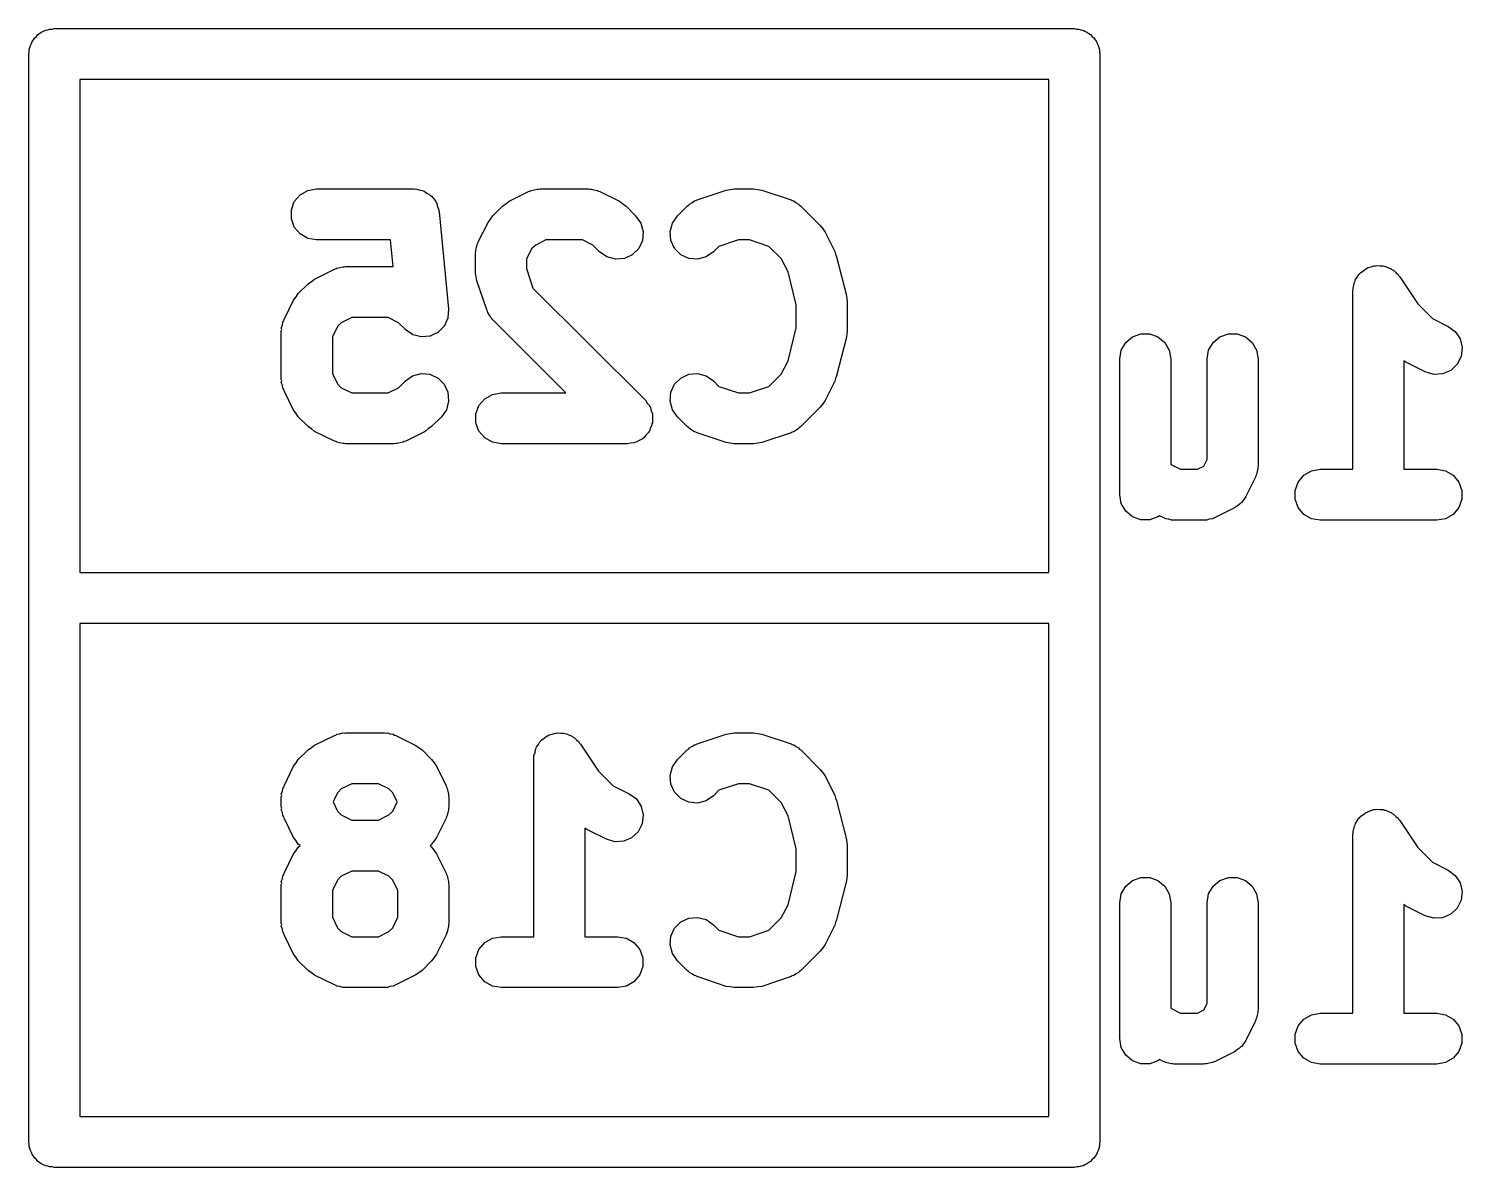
# Model space of a CAD drawing. Extents: x 100 to 214, y -112 to -50.
# Drawn here: x 121.402 to 125.618, y -99.85 to -96.5 of the extents above; entities that cross this region are included whole.
import ezdxf

# ---------------------------------------------------------------- set-up
doc = ezdxf.new("R2010")
doc.units = 0
doc.header["$MEASUREMENT"] = 0
doc.layers.add('BLACK', color=7, linetype='CONTINUOUS')

msp = doc.modelspace()

# ---------------------------------------------------------------- linework, layer by layer
at = {"layer": 'Black'}
for p, q in [((121.451, -96.5045), (121.458, -96.5034)), ((121.458, -96.5034), (121.464, -96.5011)), ((121.464, -96.5011), (121.471, -96.5011)), ((121.471, -96.5011), (121.477, -96.5)), ((121.477, -96.5), (124.477, -96.5)), ((124.477, -96.5), (124.483, -96.5011)), ((124.483, -96.5011), (124.49, -96.5011)), ((124.49, -96.5011), (124.496, -96.5034)), ((124.496, -96.5034), (124.503, -96.5045)), ((121.407, -96.5493), (121.41, -96.5437)), ((121.41, -96.5437), (121.412, -96.5375)), ((121.412, -96.5375), (121.416, -96.5325)), ((121.416, -96.5325), (121.42, -96.5268)), ((121.42, -96.5268), (121.425, -96.5226)), ((121.425, -96.5226), (121.429, -96.5175)), ((121.429, -96.5175), (121.434, -96.5143)), ((121.434, -96.5143), (121.439, -96.51)), ((121.439, -96.51), (121.446, -96.5078)), ((121.446, -96.5078), (121.451, -96.5045)), ((124.503, -96.5045), (124.508, -96.5078)), ((124.508, -96.5078), (124.514, -96.51)), ((124.514, -96.51), (124.52, -96.5143)), ((124.52, -96.5143), (124.525, -96.5175)), ((124.525, -96.5175), (124.529, -96.5226)), ((124.529, -96.5226), (124.534, -96.5268)), ((124.534, -96.5268), (124.538, -96.5325)), ((124.538, -96.5325), (124.542, -96.5375)), ((124.542, -96.5375), (124.544, -96.5437)), ((124.544, -96.5437), (124.547, -96.5493)), ((121.402, -96.575), (121.403, -96.5685)), ((121.402, -99.775), (121.402, -96.575)), ((121.403, -96.562), (121.405, -96.5558)), ((121.403, -96.5685), (121.403, -96.562)), ((121.405, -96.5558), (121.407, -96.5493)), ((124.547, -96.5493), (124.549, -96.5558)), ((124.549, -96.5558), (124.551, -96.562)), ((124.551, -96.562), (124.551, -96.5685)), ((124.551, -96.5685), (124.552, -96.575)), ((124.552, -96.575), (124.552, -99.775)), ((121.552, -96.65), (121.552, -98.1)), ((124.402, -96.65), (121.552, -96.65)), ((124.402, -98.1), (124.402, -96.65)), ((122.175, -97.0334), (122.183, -97.0089)), ((122.183, -97.0089), (122.2, -96.989)), ((122.2, -96.989), (122.223, -96.976)), ((122.223, -96.976), (122.248, -96.9714)), ((122.248, -96.9714), (122.534, -96.9714)), ((122.534, -96.9714), (122.537, -96.9719)), ((122.537, -96.9719), (122.54, -96.9716)), ((122.54, -96.9716), (122.55, -96.9742)), ((122.55, -96.9742), (122.56, -96.976)), ((122.56, -96.976), (122.562, -96.9774)), ((122.562, -96.9774), (122.565, -96.9781)), ((122.565, -96.9781), (122.573, -96.9838)), ((122.573, -96.9838), (122.582, -96.989)), ((122.582, -96.989), (122.584, -96.9911)), ((122.584, -96.9911), (122.587, -96.9927)), ((122.587, -96.9927), (122.593, -97.0011)), ((122.593, -97.0011), (122.599, -97.0089)), ((122.599, -97.0089), (122.6, -97.0116)), ((122.805, -97.0151), (122.815, -97.0079)), ((122.815, -97.0079), (122.872, -96.9793)), ((122.872, -96.9793), (122.876, -96.9781)), ((122.876, -96.9781), (122.88, -96.976)), ((122.88, -96.976), (122.889, -96.9744)), ((122.889, -96.9744), (122.897, -96.9719)), ((122.897, -96.9719), (122.901, -96.9722)), ((122.901, -96.9722), (122.906, -96.9714)), ((122.906, -96.9714), (123.048, -96.9714)), ((123.048, -96.9714), (123.053, -96.9722)), ((123.053, -96.9722), (123.057, -96.9719)), ((123.057, -96.9719), (123.065, -96.9744)), ((123.065, -96.9744), (123.074, -96.976)), ((123.074, -96.976), (123.078, -96.9781)), ((123.078, -96.9781), (123.082, -96.9793)), ((123.082, -96.9793), (123.139, -97.0079)), ((123.139, -97.0079), (123.149, -97.0151)), ((123.352, -97.0121), (123.36, -97.007)), ((123.36, -97.007), (123.364, -97.0059)), ((123.364, -97.0059), (123.368, -97.0038)), ((123.368, -97.0038), (123.453, -96.9753)), ((123.453, -96.9753), (123.465, -96.9735)), ((123.465, -96.9735), (123.477, -96.9714)), ((123.477, -96.9714), (123.534, -96.9714)), ((123.534, -96.9714), (123.546, -96.9735)), ((123.546, -96.9735), (123.558, -96.9753)), ((123.558, -96.9753), (123.644, -97.0038)), ((123.644, -97.0038), (123.647, -97.0059)), ((123.647, -97.0059), (123.652, -97.007)), ((123.652, -97.007), (123.659, -97.0121)), ((122.175, -97.0595), (122.175, -97.0334)), ((122.6, -97.0116), (122.602, -97.0139)), ((122.602, -97.0139), (122.604, -97.0238)), ((122.604, -97.0238), (122.608, -97.0334)), ((122.608, -97.0334), (122.608, -97.0362)), ((122.608, -97.0362), (122.609, -97.039)), ((122.609, -97.039), (122.637, -97.3247)), ((122.76, -97.0604), (122.767, -97.0505)), ((122.767, -97.0505), (122.795, -97.022)), ((122.795, -97.022), (122.805, -97.0151)), ((123.149, -97.0151), (123.159, -97.022)), ((123.159, -97.022), (123.187, -97.0505)), ((123.187, -97.0505), (123.202, -97.0719)), ((123.295, -97.0719), (123.31, -97.0505)), ((123.31, -97.0505), (123.338, -97.022)), ((123.338, -97.022), (123.342, -97.0195)), ((123.342, -97.0195), (123.345, -97.0163)), ((123.345, -97.0163), (123.352, -97.0121)), ((123.659, -97.0121), (123.666, -97.0163)), ((123.666, -97.0163), (123.669, -97.0195)), ((123.669, -97.0195), (123.673, -97.022)), ((123.673, -97.022), (123.73, -97.0791)), ((122.183, -97.0839), (122.175, -97.0595)), ((122.2, -97.1039), (122.183, -97.0839)), ((122.724, -97.1272), (122.753, -97.07)), ((122.753, -97.07), (122.76, -97.0604)), ((123.202, -97.0719), (123.209, -97.097)), ((123.288, -97.097), (123.295, -97.0719)), ((123.73, -97.0791), (123.737, -97.0889)), ((123.737, -97.0889), (123.744, -97.0986)), ((122.223, -97.1169), (122.2, -97.1039)), ((122.248, -97.1214), (122.223, -97.1169)), ((122.466, -97.1214), (122.248, -97.1214)), ((122.474, -97.2), (122.466, -97.1214)), ((122.719, -97.1437), (122.721, -97.1351)), ((122.721, -97.1351), (122.723, -97.1313)), ((122.723, -97.1313), (122.724, -97.1272)), ((122.893, -97.1366), (122.881, -97.148)), ((122.923, -97.1214), (122.893, -97.1366)), ((123.031, -97.1214), (122.923, -97.1214)), ((123.061, -97.1366), (123.031, -97.1214)), ((123.081, -97.1566), (123.061, -97.1366)), ((123.207, -97.123), (123.196, -97.1466)), ((123.209, -97.097), (123.207, -97.123)), ((123.29, -97.123), (123.288, -97.097)), ((123.301, -97.1466), (123.29, -97.123)), ((123.489, -97.1214), (123.432, -97.1406)), ((123.522, -97.1214), (123.489, -97.1214)), ((123.579, -97.1406), (123.522, -97.1214)), ((123.744, -97.0986), (123.773, -97.1557)), ((122.716, -97.1607), (122.717, -97.1565)), ((122.716, -97.2179), (122.716, -97.1607)), ((122.717, -97.1521), (122.719, -97.1437)), ((122.717, -97.1565), (122.717, -97.1521)), ((122.881, -97.148), (122.866, -97.1784)), ((122.866, -97.1784), (122.866, -97.2057)), ((123.102, -97.1715), (123.081, -97.1566)), ((123.128, -97.1783), (123.102, -97.1715)), ((123.154, -97.176), (123.128, -97.1783)), ((123.177, -97.165), (123.154, -97.176)), ((123.196, -97.1466), (123.177, -97.165)), ((123.32, -97.165), (123.301, -97.1466)), ((123.343, -97.176), (123.32, -97.165)), ((123.369, -97.1783), (123.343, -97.176)), ((123.394, -97.1715), (123.369, -97.1783)), ((123.416, -97.1566), (123.394, -97.1715)), ((123.432, -97.1406), (123.416, -97.1566)), ((123.615, -97.1766), (123.579, -97.1406)), ((123.635, -97.2155), (123.615, -97.1766)), ((123.773, -97.1557), (123.775, -97.1636)), ((123.775, -97.1636), (123.778, -97.1711)), ((123.778, -97.1711), (123.807, -97.2854)), ((122.243, -97.2365), (122.301, -97.2079)), ((122.301, -97.2079), (122.305, -97.2067)), ((122.305, -97.2067), (122.308, -97.2045)), ((122.308, -97.2045), (122.317, -97.203)), ((122.317, -97.203), (122.326, -97.2005)), ((122.326, -97.2005), (122.33, -97.2007)), ((122.33, -97.2007), (122.334, -97.2)), ((122.334, -97.2), (122.474, -97.2)), ((122.718, -97.2297), (122.716, -97.2179)), ((122.866, -97.2057), (122.885, -97.2631)), ((123.659, -97.3128), (123.635, -97.2155)), ((125.314, -97.2232), (125.317, -97.2205)), ((125.317, -97.2205), (125.32, -97.2172)), ((125.32, -97.2172), (125.327, -97.2122)), ((125.327, -97.2122), (125.334, -97.2065)), ((125.334, -97.2065), (125.338, -97.2051)), ((125.338, -97.2051), (125.341, -97.2027)), ((125.341, -97.2027), (125.35, -97.2006)), ((125.35, -97.2006), (125.358, -97.1976)), ((125.358, -97.1976), (125.363, -97.1976)), ((125.363, -97.1976), (125.367, -97.1966)), ((125.367, -97.1966), (125.375, -97.1976)), ((125.375, -97.1976), (125.384, -97.1976)), ((125.384, -97.1976), (125.388, -97.199)), ((125.388, -97.199), (125.392, -97.1994)), ((125.392, -97.1994), (125.401, -97.2034)), ((125.401, -97.2034), (125.409, -97.2065)), ((125.409, -97.2065), (125.412, -97.2091)), ((125.412, -97.2091), (125.416, -97.211)), ((125.416, -97.211), (125.422, -97.2175)), ((125.422, -97.2175), (125.429, -97.2232)), ((122.195, -97.2791), (122.224, -97.2505)), ((122.224, -97.2505), (122.234, -97.2436)), ((122.234, -97.2436), (122.243, -97.2365)), ((122.72, -97.2416), (122.718, -97.2297)), ((122.749, -97.3273), (122.72, -97.2416)), ((122.885, -97.2631), (123.216, -97.5934)), ((125.297, -97.2632), (125.299, -97.2546)), ((125.299, -97.2546), (125.301, -97.2458)), ((125.301, -97.2458), (125.303, -97.2422)), ((125.303, -97.2422), (125.304, -97.2382)), ((125.304, -97.2382), (125.309, -97.231)), ((125.309, -97.231), (125.314, -97.2232)), ((125.429, -97.2232), (125.431, -97.2268)), ((125.431, -97.2268), (125.434, -97.2298)), ((125.434, -97.2298), (125.487, -97.3094)), ((122.153, -97.3557), (122.181, -97.2986)), ((122.181, -97.2986), (122.189, -97.2889)), ((122.189, -97.2889), (122.195, -97.2791)), ((123.807, -97.2854), (123.808, -97.2945)), ((123.808, -97.2945), (123.809, -97.3036)), ((123.809, -97.3036), (123.809, -97.3893)), ((125.296, -97.2714), (125.297, -97.2673)), ((125.296, -97.7964), (125.296, -97.2714)), ((125.297, -97.2673), (125.297, -97.2632)), ((122.636, -97.3381), (122.635, -97.3507)), ((122.637, -97.3256), (122.636, -97.3381)), ((122.637, -97.3247), (122.637, -97.3252)), ((122.637, -97.3252), (122.637, -97.3256)), ((122.751, -97.3311), (122.749, -97.3273)), ((122.752, -97.3353), (122.751, -97.3311)), ((122.757, -97.3425), (122.752, -97.3353)), ((122.761, -97.3502), (122.757, -97.3425)), ((123.659, -97.3801), (123.659, -97.3128)), ((125.487, -97.3094), (125.53, -97.3526)), ((122.145, -97.3807), (122.148, -97.3723)), ((122.146, -97.385), (122.145, -97.3807)), ((122.145, -97.3893), (122.146, -97.385)), ((122.145, -97.5321), (122.145, -97.3893)), ((122.148, -97.3723), (122.149, -97.3636)), ((122.149, -97.3636), (122.152, -97.3599)), ((122.152, -97.3599), (122.153, -97.3557)), ((122.31, -97.3766), (122.295, -97.407)), ((122.321, -97.3652), (122.31, -97.3766)), ((122.352, -97.35), (122.321, -97.3652)), ((122.459, -97.35), (122.352, -97.35)), ((122.49, -97.3652), (122.459, -97.35)), ((122.51, -97.3852), (122.49, -97.3652)), ((122.51, -97.3854), (122.51, -97.3852)), ((122.51, -97.3858), (122.51, -97.3854)), ((122.521, -97.3929), (122.51, -97.3858)), ((122.615, -97.3841), (122.606, -97.393)), ((122.624, -97.3752), (122.615, -97.3841)), ((122.625, -97.3744), (122.624, -97.3747)), ((122.624, -97.3747), (122.624, -97.3752)), ((122.63, -97.363), (122.625, -97.3744)), ((122.635, -97.3516), (122.63, -97.363)), ((122.635, -97.3507), (122.635, -97.3511)), ((122.635, -97.3511), (122.635, -97.3516)), ((122.764, -97.3531), (122.761, -97.3502)), ((122.767, -97.3566), (122.764, -97.3531)), ((122.982, -97.5714), (122.767, -97.3566)), ((123.635, -97.4774), (123.659, -97.3801)), ((123.809, -97.3893), (123.808, -97.3983)), ((125.53, -97.3526), (125.576, -97.3758)), ((125.576, -97.3758), (125.597, -97.3913)), ((122.295, -97.407), (122.295, -97.5144)), ((122.531, -97.4001), (122.521, -97.3929)), ((122.531, -97.4002), (122.531, -97.4001)), ((122.532, -97.4005), (122.531, -97.4002)), ((122.544, -97.4036), (122.532, -97.4005)), ((122.556, -97.4069), (122.544, -97.4036)), ((122.557, -97.4068), (122.556, -97.4069)), ((122.57, -97.4057), (122.557, -97.4069)), ((122.557, -97.4069), (122.557, -97.4068)), ((122.582, -97.4046), (122.57, -97.4057)), ((122.583, -97.4044), (122.582, -97.4046)), ((122.594, -97.3989), (122.583, -97.4043)), ((122.583, -97.4043), (122.583, -97.4044)), ((122.606, -97.3936), (122.594, -97.3989)), ((122.606, -97.393), (122.606, -97.3932)), ((122.606, -97.3932), (122.606, -97.3936)), ((123.807, -97.4075), (123.778, -97.5218)), ((123.808, -97.3983), (123.807, -97.4075)), ((124.615, -97.4458), (124.628, -97.4232)), ((124.628, -97.4232), (124.648, -97.4065)), ((124.648, -97.4065), (124.673, -97.3976)), ((124.673, -97.3976), (124.699, -97.3976)), ((124.699, -97.3976), (124.723, -97.4065)), ((124.723, -97.4065), (124.743, -97.4232)), ((124.743, -97.4232), (124.756, -97.4458)), ((124.872, -97.4458), (124.885, -97.4232)), ((124.885, -97.4232), (124.905, -97.4065)), ((124.905, -97.4065), (124.93, -97.3976)), ((124.93, -97.3976), (124.956, -97.3976)), ((124.956, -97.3976), (124.98, -97.4065)), ((124.98, -97.4065), (125, -97.4232)), ((125, -97.4232), (125.013, -97.4458)), ((125.597, -97.3913), (125.612, -97.413)), ((125.612, -97.413), (125.618, -97.4384)), ((124.611, -97.4714), (124.615, -97.4458)), ((124.611, -97.8714), (124.611, -97.4714)), ((124.756, -97.4458), (124.761, -97.4714)), ((124.761, -97.4714), (124.761, -97.7822)), ((124.868, -97.4714), (124.872, -97.4458)), ((124.868, -97.768), (124.868, -97.4714)), ((125.013, -97.4458), (125.018, -97.4714)), ((125.018, -97.4714), (125.018, -97.7857)), ((125.615, -97.4642), (125.603, -97.4875)), ((125.618, -97.4384), (125.615, -97.4642)), ((122.295, -97.5144), (122.31, -97.5449)), ((122.531, -97.5213), (122.556, -97.5146)), ((122.556, -97.5146), (122.582, -97.5168)), ((123.343, -97.5168), (123.369, -97.5146)), ((123.369, -97.5146), (123.394, -97.5213)), ((123.615, -97.5163), (123.635, -97.4774)), ((125.452, -97.4814), (125.446, -97.4771)), ((125.446, -97.4771), (125.446, -97.7964)), ((125.509, -97.5099), (125.452, -97.4814)), ((125.534, -97.5174), (125.509, -97.5099)), ((125.56, -97.5158), (125.534, -97.5174)), ((125.584, -97.5054), (125.56, -97.5158)), ((125.603, -97.4875), (125.584, -97.5054)), ((122.146, -97.5364), (122.145, -97.5321)), ((122.145, -97.5407), (122.146, -97.5364)), ((122.148, -97.5491), (122.145, -97.5407)), ((122.149, -97.5578), (122.148, -97.5491)), ((122.152, -97.5615), (122.149, -97.5578)), ((122.31, -97.5449), (122.321, -97.5562)), ((122.321, -97.5562), (122.352, -97.5714)), ((122.459, -97.5714), (122.49, -97.5562)), ((122.49, -97.5562), (122.51, -97.5363)), ((122.51, -97.5363), (122.531, -97.5213)), ((122.582, -97.5168), (122.606, -97.5278)), ((122.606, -97.5278), (122.624, -97.5463)), ((122.624, -97.5463), (122.635, -97.5699)), ((123.29, -97.5699), (123.301, -97.5463)), ((123.301, -97.5463), (123.32, -97.5278)), ((123.32, -97.5278), (123.343, -97.5168)), ((123.394, -97.5213), (123.416, -97.5363)), ((123.416, -97.5363), (123.432, -97.5523)), ((123.432, -97.5523), (123.489, -97.5714)), ((123.522, -97.5714), (123.579, -97.5523)), ((123.579, -97.5523), (123.615, -97.5163)), ((123.773, -97.5371), (123.744, -97.5943)), ((123.775, -97.5293), (123.773, -97.5371)), ((123.778, -97.5218), (123.775, -97.5293)), ((122.153, -97.5657), (122.152, -97.5615)), ((122.181, -97.6228), (122.153, -97.5657)), ((122.352, -97.5714), (122.459, -97.5714)), ((122.637, -97.5958), (122.631, -97.621)), ((122.635, -97.5699), (122.637, -97.5958)), ((122.726, -97.6089), (122.743, -97.589)), ((122.743, -97.589), (122.766, -97.576)), ((122.766, -97.576), (122.791, -97.5714)), ((122.791, -97.5714), (122.982, -97.5714)), ((123.216, -97.5934), (123.221, -97.6014)), ((123.288, -97.5958), (123.29, -97.5699)), ((123.295, -97.621), (123.288, -97.5958)), ((123.489, -97.5714), (123.522, -97.5714)), ((123.744, -97.5943), (123.737, -97.6039)), ((122.189, -97.6325), (122.181, -97.6228)), ((122.195, -97.6423), (122.189, -97.6325)), ((122.224, -97.6709), (122.195, -97.6423)), ((122.616, -97.6423), (122.587, -97.6709)), ((122.631, -97.621), (122.616, -97.6423)), ((122.717, -97.6334), (122.726, -97.6089)), ((122.717, -97.6595), (122.717, -97.6334)), ((123.221, -97.6014), (123.228, -97.6089)), ((123.228, -97.6089), (123.229, -97.612)), ((123.229, -97.612), (123.231, -97.6147)), ((123.231, -97.6147), (123.233, -97.6242)), ((123.233, -97.6242), (123.237, -97.6334)), ((123.237, -97.6334), (123.237, -97.6367)), ((123.237, -97.6367), (123.237, -97.6399)), ((123.237, -97.6399), (123.237, -97.6496)), ((123.31, -97.6423), (123.295, -97.621)), ((123.338, -97.6709), (123.31, -97.6423)), ((123.73, -97.6137), (123.673, -97.6709)), ((123.737, -97.6039), (123.73, -97.6137)), ((122.234, -97.6778), (122.224, -97.6709)), ((122.243, -97.6849), (122.234, -97.6778)), ((122.577, -97.6778), (122.568, -97.6849)), ((122.587, -97.6709), (122.577, -97.6778)), ((122.726, -97.6839), (122.717, -97.6595)), ((122.743, -97.7039), (122.726, -97.6839)), ((123.228, -97.6839), (123.226, -97.6865)), ((123.231, -97.6747), (123.228, -97.6839)), ((123.235, -97.6658), (123.231, -97.6747)), ((123.237, -97.6595), (123.235, -97.6626)), ((123.235, -97.6626), (123.235, -97.6658)), ((123.237, -97.6496), (123.237, -97.6595)), ((123.342, -97.6734), (123.338, -97.6709)), ((123.345, -97.6766), (123.342, -97.6734)), ((123.352, -97.6808), (123.345, -97.6766)), ((123.36, -97.6858), (123.352, -97.6808)), ((123.659, -97.6808), (123.652, -97.6858)), ((123.666, -97.6766), (123.659, -97.6808)), ((123.669, -97.6734), (123.666, -97.6766)), ((123.673, -97.6709), (123.669, -97.6734)), ((122.301, -97.7135), (122.243, -97.6849)), ((122.305, -97.7147), (122.301, -97.7135)), ((122.308, -97.7169), (122.305, -97.7147)), ((122.317, -97.7184), (122.308, -97.7169)), ((122.326, -97.7209), (122.317, -97.7184)), ((122.33, -97.7207), (122.326, -97.7209)), ((122.334, -97.7214), (122.33, -97.7207)), ((122.477, -97.7214), (122.334, -97.7214)), ((122.481, -97.7207), (122.477, -97.7214)), ((122.486, -97.7209), (122.481, -97.7207)), ((122.494, -97.7184), (122.486, -97.7209)), ((122.503, -97.7169), (122.494, -97.7184)), ((122.506, -97.7147), (122.503, -97.7169)), ((122.511, -97.7135), (122.506, -97.7147)), ((122.568, -97.6849), (122.511, -97.7135)), ((122.766, -97.7169), (122.743, -97.7039)), ((122.791, -97.7214), (122.766, -97.7169)), ((123.163, -97.7214), (122.791, -97.7214)), ((123.172, -97.7197), (123.163, -97.7214)), ((123.182, -97.7189), (123.172, -97.7197)), ((123.185, -97.7175), (123.182, -97.7189)), ((123.188, -97.7169), (123.185, -97.7175)), ((123.197, -97.712), (123.188, -97.7169)), ((123.206, -97.7079), (123.197, -97.712)), ((123.208, -97.7055), (123.206, -97.7079)), ((123.211, -97.7039), (123.208, -97.7055)), ((123.217, -97.6964), (123.211, -97.7039)), ((123.224, -97.6894), (123.217, -97.6964)), ((123.226, -97.6865), (123.224, -97.6894)), ((123.364, -97.6869), (123.36, -97.6858)), ((123.368, -97.689), (123.364, -97.6869)), ((123.453, -97.7176), (123.368, -97.689)), ((123.465, -97.7193), (123.453, -97.7176)), ((123.477, -97.7214), (123.465, -97.7193)), ((123.534, -97.7214), (123.477, -97.7214)), ((123.546, -97.7193), (123.534, -97.7214)), ((123.558, -97.7176), (123.546, -97.7193)), ((123.644, -97.689), (123.558, -97.7176)), ((123.647, -97.6869), (123.644, -97.689)), ((123.652, -97.6858), (123.647, -97.6869)), ((124.858, -97.787), (124.868, -97.768)), ((124.761, -97.7822), (124.789, -97.7964)), ((124.789, -97.7964), (124.839, -97.7964)), ((124.839, -97.7964), (124.858, -97.787)), ((125.015, -97.8027), (125.013, -97.8114)), ((125.017, -97.7943), (125.015, -97.8027)), ((125.018, -97.7857), (125.017, -97.79)), ((125.017, -97.79), (125.017, -97.7943)), ((125.152, -97.814), (125.174, -97.801)), ((125.174, -97.801), (125.2, -97.7964)), ((125.2, -97.7964), (125.296, -97.7964)), ((125.446, -97.7964), (125.543, -97.7964)), ((125.543, -97.7964), (125.569, -97.801)), ((125.569, -97.801), (125.591, -97.814)), ((125.01, -97.8193), (124.981, -97.8764)), ((125.011, -97.8151), (125.01, -97.8193)), ((125.013, -97.8114), (125.011, -97.8151)), ((125.126, -97.8584), (125.135, -97.8339)), ((125.135, -97.8339), (125.152, -97.814)), ((125.591, -97.814), (125.608, -97.8339)), ((125.608, -97.8339), (125.617, -97.8584)), ((124.615, -97.8971), (124.611, -97.8714)), ((124.969, -97.8944), (124.967, -97.8957)), ((124.975, -97.8852), (124.969, -97.8944)), ((124.981, -97.8764), (124.975, -97.8852)), ((125.126, -97.8845), (125.126, -97.8584)), ((125.135, -97.9089), (125.126, -97.8845)), ((125.617, -97.8845), (125.608, -97.9089)), ((125.617, -97.8584), (125.617, -97.8845)), ((124.628, -97.9196), (124.615, -97.8971)), ((124.648, -97.9364), (124.628, -97.9196)), ((124.673, -97.9453), (124.648, -97.9364)), ((124.723, -97.9364), (124.699, -97.9453)), ((124.727, -97.9331), (124.723, -97.9364)), ((124.738, -97.9385), (124.727, -97.9331)), ((124.948, -97.9099), (124.891, -97.9385)), ((124.957, -97.9034), (124.948, -97.9099)), ((124.966, -97.8973), (124.957, -97.9034)), ((124.967, -97.8957), (124.966, -97.8973)), ((125.152, -97.9289), (125.135, -97.9089)), ((125.174, -97.9419), (125.152, -97.9289)), ((125.591, -97.9289), (125.569, -97.9419)), ((125.608, -97.9089), (125.591, -97.9289)), ((124.699, -97.9453), (124.673, -97.9453)), ((124.742, -97.9397), (124.738, -97.9385)), ((124.746, -97.9419), (124.742, -97.9397)), ((124.754, -97.9434), (124.746, -97.9419)), ((124.763, -97.9459), (124.754, -97.9434)), ((124.767, -97.9457), (124.763, -97.9459)), ((124.771, -97.9464), (124.767, -97.9457)), ((124.857, -97.9464), (124.771, -97.9464)), ((124.861, -97.9457), (124.857, -97.9464)), ((124.866, -97.9459), (124.861, -97.9457)), ((124.874, -97.9434), (124.866, -97.9459)), ((124.883, -97.9419), (124.874, -97.9434)), ((124.887, -97.9397), (124.883, -97.9419)), ((124.891, -97.9385), (124.887, -97.9397)), ((125.2, -97.9464), (125.174, -97.9419)), ((125.543, -97.9464), (125.2, -97.9464)), ((125.569, -97.9419), (125.543, -97.9464)), ((121.552, -98.1), (124.402, -98.1)), ((121.552, -98.25), (121.552, -99.7)), ((124.402, -98.25), (121.552, -98.25)), ((124.402, -99.7), (124.402, -98.25)), ((122.234, -98.6151), (122.243, -98.6079)), ((122.243, -98.6079), (122.301, -98.5793)), ((122.301, -98.5793), (122.305, -98.5781)), ((122.305, -98.5781), (122.308, -98.576)), ((122.308, -98.576), (122.317, -98.5744)), ((122.317, -98.5744), (122.326, -98.5719)), ((122.326, -98.5719), (122.33, -98.5722)), ((122.33, -98.5722), (122.334, -98.5714)), ((122.334, -98.5714), (122.448, -98.5714)), ((122.448, -98.5714), (122.453, -98.5722)), ((122.453, -98.5722), (122.457, -98.5719)), ((122.457, -98.5719), (122.465, -98.5744)), ((122.465, -98.5744), (122.474, -98.576)), ((122.474, -98.576), (122.478, -98.5781)), ((122.478, -98.5781), (122.482, -98.5793)), ((122.482, -98.5793), (122.539, -98.6079)), ((122.539, -98.6079), (122.549, -98.6151)), ((122.895, -98.6132), (122.901, -98.606)), ((122.901, -98.606), (122.905, -98.5982)), ((122.905, -98.5982), (122.908, -98.5955)), ((122.908, -98.5955), (122.911, -98.5922)), ((122.911, -98.5922), (122.918, -98.5872)), ((122.918, -98.5872), (122.925, -98.5815)), ((122.925, -98.5815), (122.929, -98.5801)), ((122.929, -98.5801), (122.933, -98.5777)), ((122.933, -98.5777), (122.941, -98.5756)), ((122.941, -98.5756), (122.95, -98.5726)), ((122.95, -98.5726), (122.954, -98.5726)), ((122.954, -98.5726), (122.958, -98.5716)), ((122.958, -98.5716), (122.967, -98.5726)), ((122.967, -98.5726), (122.976, -98.5726)), ((122.976, -98.5726), (122.98, -98.574)), ((122.98, -98.574), (122.984, -98.5744)), ((122.984, -98.5744), (122.992, -98.5784)), ((122.992, -98.5784), (123, -98.5815)), ((123, -98.5815), (123.003, -98.5841)), ((123.003, -98.5841), (123.007, -98.586)), ((123.007, -98.586), (123.013, -98.5925)), ((123.013, -98.5925), (123.02, -98.5982)), ((123.02, -98.5982), (123.022, -98.6018)), ((123.022, -98.6018), (123.025, -98.6048)), ((123.025, -98.6048), (123.078, -98.6844)), ((123.345, -98.6163), (123.352, -98.6121)), ((123.352, -98.6121), (123.36, -98.607)), ((123.36, -98.607), (123.364, -98.6059)), ((123.364, -98.6059), (123.368, -98.6038)), ((123.368, -98.6038), (123.453, -98.5753)), ((123.453, -98.5753), (123.465, -98.5735)), ((123.465, -98.5735), (123.477, -98.5714)), ((123.477, -98.5714), (123.534, -98.5714)), ((123.534, -98.5714), (123.546, -98.5735)), ((123.546, -98.5735), (123.558, -98.5753)), ((123.558, -98.5753), (123.644, -98.6038)), ((123.644, -98.6038), (123.647, -98.6059)), ((123.647, -98.6059), (123.652, -98.607)), ((123.652, -98.607), (123.659, -98.6121)), ((123.659, -98.6121), (123.666, -98.6163)), ((122.189, -98.6604), (122.195, -98.6505)), ((122.195, -98.6505), (122.224, -98.622)), ((122.224, -98.622), (122.234, -98.6151)), ((122.549, -98.6151), (122.559, -98.622)), ((122.559, -98.622), (122.587, -98.6505)), ((122.587, -98.6505), (122.594, -98.6604)), ((122.888, -98.6382), (122.891, -98.6296)), ((122.888, -98.6423), (122.888, -98.6382)), ((122.888, -98.6464), (122.888, -98.6423)), ((122.888, -99.1714), (122.888, -98.6464)), ((122.891, -98.6296), (122.892, -98.6208)), ((122.892, -98.6208), (122.894, -98.6172)), ((122.894, -98.6172), (122.895, -98.6132)), ((123.295, -98.6719), (123.31, -98.6505)), ((123.31, -98.6505), (123.338, -98.622)), ((123.338, -98.622), (123.342, -98.6195)), ((123.342, -98.6195), (123.345, -98.6163)), ((123.666, -98.6163), (123.669, -98.6195)), ((123.669, -98.6195), (123.673, -98.622)), ((123.673, -98.622), (123.73, -98.6791)), ((122.153, -98.7272), (122.181, -98.67)), ((122.181, -98.67), (122.189, -98.6604)), ((122.594, -98.6604), (122.601, -98.67)), ((122.601, -98.67), (122.63, -98.7272)), ((123.078, -98.6844), (123.121, -98.7276)), ((123.288, -98.697), (123.295, -98.6719)), ((123.73, -98.6791), (123.737, -98.6889)), ((123.737, -98.6889), (123.744, -98.6986)), ((122.148, -98.7437), (122.149, -98.7351)), ((122.149, -98.7351), (122.152, -98.7313)), ((122.152, -98.7313), (122.153, -98.7272)), ((122.321, -98.7366), (122.31, -98.748)), ((122.352, -98.7214), (122.321, -98.7366)), ((122.431, -98.7214), (122.352, -98.7214)), ((122.461, -98.7366), (122.431, -98.7214)), ((122.473, -98.748), (122.461, -98.7366)), ((122.63, -98.7272), (122.631, -98.7313)), ((122.631, -98.7313), (122.633, -98.7351)), ((122.633, -98.7351), (122.635, -98.7437)), ((123.121, -98.7276), (123.168, -98.7508)), ((123.29, -98.723), (123.288, -98.697)), ((123.301, -98.7466), (123.29, -98.723)), ((123.489, -98.7214), (123.432, -98.7406)), ((123.522, -98.7214), (123.489, -98.7214)), ((123.579, -98.7406), (123.522, -98.7214)), ((123.744, -98.6986), (123.773, -98.7557)), ((122.145, -98.7521), (122.148, -98.7437)), ((122.146, -98.7565), (122.145, -98.7521)), ((122.145, -98.7607), (122.146, -98.7565)), ((122.145, -98.7893), (122.145, -98.7607)), ((122.31, -98.748), (122.297, -98.775)), ((122.297, -98.775), (122.31, -98.802)), ((122.486, -98.775), (122.473, -98.748)), ((122.473, -98.802), (122.486, -98.775)), ((122.635, -98.7437), (122.637, -98.7521)), ((122.637, -98.7521), (122.637, -98.7565)), ((122.637, -98.7565), (122.638, -98.7607)), ((122.638, -98.7607), (122.638, -98.7893)), ((123.168, -98.7508), (123.189, -98.7663)), ((123.189, -98.7663), (123.203, -98.788)), ((123.32, -98.765), (123.301, -98.7466)), ((123.343, -98.776), (123.32, -98.765)), ((123.369, -98.7783), (123.343, -98.776)), ((123.394, -98.7715), (123.369, -98.7783)), ((123.416, -98.7566), (123.394, -98.7715)), ((123.432, -98.7406), (123.416, -98.7566)), ((123.615, -98.7766), (123.579, -98.7406)), ((123.635, -98.8155), (123.615, -98.7766)), ((123.773, -98.7557), (123.775, -98.7636)), ((123.775, -98.7636), (123.778, -98.7711)), ((123.778, -98.7711), (123.807, -98.8854)), ((122.146, -98.7935), (122.145, -98.7893)), ((122.145, -98.7979), (122.146, -98.7935)), ((122.148, -98.8063), (122.145, -98.7979)), ((122.149, -98.8149), (122.148, -98.8063)), ((122.152, -98.8187), (122.149, -98.8149)), ((122.153, -98.8228), (122.152, -98.8187)), ((122.181, -98.88), (122.153, -98.8228)), ((122.31, -98.802), (122.321, -98.8134)), ((122.321, -98.8134), (122.352, -98.8286)), ((122.431, -98.8286), (122.461, -98.8134)), ((122.461, -98.8134), (122.473, -98.802)), ((122.63, -98.8228), (122.601, -98.88)), ((122.631, -98.8187), (122.63, -98.8228)), ((122.633, -98.8149), (122.631, -98.8187)), ((122.635, -98.8063), (122.633, -98.8149)), ((122.637, -98.7979), (122.635, -98.8063)), ((122.638, -98.7893), (122.637, -98.7935)), ((122.637, -98.7935), (122.637, -98.7979)), ((123.203, -98.788), (123.209, -98.8134)), ((123.209, -98.8134), (123.206, -98.8392)), ((123.659, -98.9128), (123.635, -98.8155)), ((125.314, -98.8232), (125.317, -98.8205)), ((125.317, -98.8205), (125.32, -98.8172)), ((125.32, -98.8172), (125.327, -98.8122)), ((125.327, -98.8122), (125.334, -98.8065)), ((125.334, -98.8065), (125.338, -98.8051)), ((125.338, -98.8051), (125.341, -98.8027)), ((125.341, -98.8027), (125.35, -98.8006)), ((125.35, -98.8006), (125.358, -98.7976)), ((125.358, -98.7976), (125.363, -98.7976)), ((125.363, -98.7976), (125.367, -98.7966)), ((125.367, -98.7966), (125.375, -98.7976)), ((125.375, -98.7976), (125.384, -98.7976)), ((125.384, -98.7976), (125.388, -98.799)), ((125.388, -98.799), (125.392, -98.7994)), ((125.392, -98.7994), (125.401, -98.8034)), ((125.401, -98.8034), (125.409, -98.8065)), ((125.409, -98.8065), (125.412, -98.8091)), ((125.412, -98.8091), (125.416, -98.811)), ((125.416, -98.811), (125.422, -98.8175)), ((125.422, -98.8175), (125.429, -98.8232)), ((122.352, -98.8286), (122.431, -98.8286)), ((123.043, -98.8564), (123.038, -98.8521)), ((123.038, -98.8521), (123.038, -99.1714)), ((123.101, -98.8849), (123.043, -98.8564)), ((123.194, -98.8625), (123.175, -98.8804)), ((123.206, -98.8392), (123.194, -98.8625)), ((125.297, -98.8632), (125.299, -98.8546)), ((125.297, -98.8673), (125.297, -98.8632)), ((125.299, -98.8546), (125.301, -98.8458)), ((125.301, -98.8458), (125.303, -98.8422)), ((125.303, -98.8422), (125.304, -98.8382)), ((125.304, -98.8382), (125.309, -98.831)), ((125.309, -98.831), (125.314, -98.8232)), ((125.429, -98.8232), (125.431, -98.8268)), ((125.431, -98.8268), (125.434, -98.8298)), ((125.434, -98.8298), (125.487, -98.9094)), ((122.189, -98.8896), (122.181, -98.88)), ((122.195, -98.8995), (122.189, -98.8896)), ((122.2, -98.9036), (122.195, -98.8995)), ((122.195, -98.9077), (122.2, -98.9036)), ((122.587, -98.8995), (122.583, -98.9036)), ((122.583, -98.9036), (122.587, -98.9077)), ((122.594, -98.8896), (122.587, -98.8995)), ((122.601, -98.88), (122.594, -98.8896)), ((123.126, -98.8924), (123.101, -98.8849)), ((123.152, -98.8908), (123.126, -98.8924)), ((123.175, -98.8804), (123.152, -98.8908)), ((123.807, -98.8854), (123.808, -98.8945)), ((123.808, -98.8945), (123.809, -98.9036)), ((123.809, -98.9036), (123.809, -98.9893)), ((125.296, -98.8714), (125.297, -98.8673)), ((125.296, -99.3964), (125.296, -98.8714)), ((122.153, -98.9843), (122.181, -98.9272)), ((122.181, -98.9272), (122.189, -98.9175)), ((122.189, -98.9175), (122.195, -98.9077)), ((122.587, -98.9077), (122.594, -98.9175)), ((122.594, -98.9175), (122.601, -98.9272)), ((122.601, -98.9272), (122.63, -98.9843)), ((123.659, -98.9801), (123.659, -98.9128)), ((125.487, -98.9094), (125.53, -98.9526)), ((122.149, -98.9922), (122.152, -98.9885)), ((122.152, -98.9885), (122.153, -98.9843)), ((122.352, -98.9786), (122.321, -98.9938)), ((122.431, -98.9786), (122.352, -98.9786)), ((122.461, -98.9938), (122.431, -98.9786)), ((122.63, -98.9843), (122.631, -98.9885)), ((122.631, -98.9885), (122.633, -98.9922)), ((123.635, -99.0774), (123.659, -98.9801)), ((123.809, -98.9893), (123.808, -98.9983)), ((125.53, -98.9526), (125.576, -98.9758)), ((125.576, -98.9758), (125.597, -98.9913)), ((125.597, -98.9913), (125.612, -99.013)), ((122.145, -99.0093), (122.148, -99.0009)), ((122.146, -99.0136), (122.145, -99.0093)), ((122.145, -99.0179), (122.146, -99.0136)), ((122.145, -99.1321), (122.145, -99.0179)), ((122.148, -99.0009), (122.149, -98.9922)), ((122.31, -99.0051), (122.295, -99.0356)), ((122.321, -98.9938), (122.31, -99.0051)), ((122.473, -99.0051), (122.461, -98.9938)), ((122.488, -99.0356), (122.473, -99.0051)), ((122.633, -98.9922), (122.635, -99.0009)), ((122.635, -99.0009), (122.637, -99.0093)), ((122.637, -99.0093), (122.637, -99.0136)), ((122.637, -99.0136), (122.638, -99.0179)), ((122.638, -99.0179), (122.638, -99.1321)), ((123.807, -99.0075), (123.778, -99.1218)), ((123.808, -98.9983), (123.807, -99.0075)), ((124.615, -99.0458), (124.628, -99.0232)), ((124.628, -99.0232), (124.648, -99.0065)), ((124.648, -99.0065), (124.673, -98.9976)), ((124.673, -98.9976), (124.699, -98.9976)), ((124.699, -98.9976), (124.723, -99.0065)), ((124.723, -99.0065), (124.743, -99.0232)), ((124.743, -99.0232), (124.756, -99.0458)), ((124.872, -99.0458), (124.885, -99.0232)), ((124.885, -99.0232), (124.905, -99.0065)), ((124.905, -99.0065), (124.93, -98.9976)), ((124.93, -98.9976), (124.956, -98.9976)), ((124.956, -98.9976), (124.98, -99.0065)), ((124.98, -99.0065), (125, -99.0232)), ((125, -99.0232), (125.013, -99.0458)), ((125.612, -99.013), (125.618, -99.0384)), ((122.295, -99.0356), (122.295, -99.1144)), ((122.488, -99.1144), (122.488, -99.0356)), ((124.611, -99.0714), (124.615, -99.0458)), ((124.611, -99.4714), (124.611, -99.0714)), ((124.756, -99.0458), (124.761, -99.0714)), ((124.761, -99.0714), (124.761, -99.3822)), ((124.868, -99.0714), (124.872, -99.0458)), ((124.868, -99.368), (124.868, -99.0714)), ((125.013, -99.0458), (125.018, -99.0714)), ((125.018, -99.0714), (125.018, -99.3857)), ((125.615, -99.0642), (125.603, -99.0875)), ((125.618, -99.0384), (125.615, -99.0642)), ((122.295, -99.1144), (122.31, -99.1449)), ((122.473, -99.1449), (122.488, -99.1144)), ((123.32, -99.1278), (123.343, -99.1168)), ((123.343, -99.1168), (123.369, -99.1146)), ((123.369, -99.1146), (123.394, -99.1213)), ((123.579, -99.1523), (123.615, -99.1163)), ((123.615, -99.1163), (123.635, -99.0774)), ((125.452, -99.0814), (125.446, -99.0771)), ((125.446, -99.0771), (125.446, -99.3964)), ((125.509, -99.1099), (125.452, -99.0814)), ((125.534, -99.1174), (125.509, -99.1099)), ((125.56, -99.1158), (125.534, -99.1174)), ((125.584, -99.1054), (125.56, -99.1158)), ((125.603, -99.0875), (125.584, -99.1054)), ((122.146, -99.1364), (122.145, -99.1321)), ((122.145, -99.1407), (122.146, -99.1364)), ((122.148, -99.1491), (122.145, -99.1407)), ((122.149, -99.1578), (122.148, -99.1491)), ((122.152, -99.1615), (122.149, -99.1578)), ((122.31, -99.1449), (122.321, -99.1562)), ((122.321, -99.1562), (122.352, -99.1714)), ((122.431, -99.1714), (122.461, -99.1562)), ((122.461, -99.1562), (122.473, -99.1449)), ((122.633, -99.1578), (122.631, -99.1615)), ((122.635, -99.1491), (122.633, -99.1578)), ((122.637, -99.1407), (122.635, -99.1491)), ((122.638, -99.1321), (122.637, -99.1364)), ((122.637, -99.1364), (122.637, -99.1407)), ((123.29, -99.1699), (123.301, -99.1463)), ((123.301, -99.1463), (123.32, -99.1278)), ((123.394, -99.1213), (123.416, -99.1363)), ((123.416, -99.1363), (123.432, -99.1523)), ((123.432, -99.1523), (123.489, -99.1714)), ((123.522, -99.1714), (123.579, -99.1523)), ((123.773, -99.1371), (123.744, -99.1943)), ((123.775, -99.1293), (123.773, -99.1371)), ((123.778, -99.1218), (123.775, -99.1293)), ((122.153, -99.1657), (122.152, -99.1615)), ((122.181, -99.2228), (122.153, -99.1657)), ((122.352, -99.1714), (122.431, -99.1714)), ((122.63, -99.1657), (122.601, -99.2228)), ((122.631, -99.1615), (122.63, -99.1657)), ((122.726, -99.2089), (122.743, -99.189)), ((122.743, -99.189), (122.766, -99.176)), ((122.766, -99.176), (122.791, -99.1714)), ((122.791, -99.1714), (122.888, -99.1714)), ((123.038, -99.1714), (123.134, -99.1714)), ((123.134, -99.1714), (123.16, -99.176)), ((123.16, -99.176), (123.182, -99.189)), ((123.182, -99.189), (123.199, -99.2089)), ((123.288, -99.1958), (123.29, -99.1699)), ((123.295, -99.221), (123.288, -99.1958)), ((123.489, -99.1714), (123.522, -99.1714)), ((123.744, -99.1943), (123.737, -99.2039)), ((122.189, -99.2325), (122.181, -99.2228)), ((122.195, -99.2423), (122.189, -99.2325)), ((122.224, -99.2709), (122.195, -99.2423)), ((122.587, -99.2423), (122.559, -99.2709)), ((122.594, -99.2325), (122.587, -99.2423)), ((122.601, -99.2228), (122.594, -99.2325)), ((122.717, -99.2334), (122.726, -99.2089)), ((122.717, -99.2595), (122.717, -99.2334)), ((123.199, -99.2089), (123.208, -99.2334)), ((123.208, -99.2334), (123.208, -99.2595)), ((123.31, -99.2423), (123.295, -99.221)), ((123.338, -99.2709), (123.31, -99.2423)), ((123.73, -99.2137), (123.673, -99.2709)), ((123.737, -99.2039), (123.73, -99.2137)), ((122.234, -99.2778), (122.224, -99.2709)), ((122.243, -99.2849), (122.234, -99.2778)), ((122.301, -99.3135), (122.243, -99.2849)), ((122.539, -99.2849), (122.482, -99.3135)), ((122.549, -99.2778), (122.539, -99.2849)), ((122.559, -99.2709), (122.549, -99.2778)), ((122.726, -99.2839), (122.717, -99.2595)), ((122.743, -99.3039), (122.726, -99.2839)), ((123.199, -99.2839), (123.182, -99.3039)), ((123.208, -99.2595), (123.199, -99.2839)), ((123.342, -99.2734), (123.338, -99.2709)), ((123.345, -99.2766), (123.342, -99.2734)), ((123.352, -99.2808), (123.345, -99.2766)), ((123.36, -99.2858), (123.352, -99.2808)), ((123.364, -99.2869), (123.36, -99.2858)), ((123.652, -99.2858), (123.647, -99.2869)), ((123.659, -99.2808), (123.652, -99.2858)), ((123.666, -99.2766), (123.659, -99.2808)), ((123.669, -99.2734), (123.666, -99.2766)), ((123.673, -99.2709), (123.669, -99.2734)), ((122.305, -99.3147), (122.301, -99.3135)), ((122.308, -99.3169), (122.305, -99.3147)), ((122.317, -99.3184), (122.308, -99.3169)), ((122.326, -99.3209), (122.317, -99.3184)), ((122.33, -99.3207), (122.326, -99.3209)), ((122.334, -99.3214), (122.33, -99.3207)), ((122.448, -99.3214), (122.334, -99.3214)), ((122.453, -99.3207), (122.448, -99.3214)), ((122.457, -99.3209), (122.453, -99.3207)), ((122.465, -99.3184), (122.457, -99.3209)), ((122.474, -99.3169), (122.465, -99.3184)), ((122.478, -99.3147), (122.474, -99.3169)), ((122.482, -99.3135), (122.478, -99.3147)), ((122.766, -99.3169), (122.743, -99.3039)), ((122.791, -99.3214), (122.766, -99.3169)), ((123.134, -99.3214), (122.791, -99.3214)), ((123.16, -99.3169), (123.134, -99.3214)), ((123.182, -99.3039), (123.16, -99.3169)), ((123.368, -99.289), (123.364, -99.2869)), ((123.453, -99.3176), (123.368, -99.289)), ((123.465, -99.3193), (123.453, -99.3176)), ((123.477, -99.3214), (123.465, -99.3193)), ((123.534, -99.3214), (123.477, -99.3214)), ((123.546, -99.3193), (123.534, -99.3214)), ((123.558, -99.3176), (123.546, -99.3193)), ((123.644, -99.289), (123.558, -99.3176)), ((123.647, -99.2869), (123.644, -99.289)), ((124.858, -99.387), (124.868, -99.368)), ((124.761, -99.3822), (124.789, -99.3964)), ((124.789, -99.3964), (124.839, -99.3964)), ((124.839, -99.3964), (124.858, -99.387)), ((125.013, -99.4114), (125.011, -99.4151)), ((125.015, -99.4027), (125.013, -99.4114)), ((125.017, -99.3943), (125.015, -99.4027)), ((125.018, -99.3857), (125.017, -99.39)), ((125.017, -99.39), (125.017, -99.3943)), ((125.152, -99.414), (125.174, -99.401)), ((125.174, -99.401), (125.2, -99.3964)), ((125.2, -99.3964), (125.296, -99.3964)), ((125.446, -99.3964), (125.543, -99.3964)), ((125.543, -99.3964), (125.569, -99.401)), ((125.569, -99.401), (125.591, -99.414)), ((125.01, -99.4193), (124.981, -99.4764)), ((125.011, -99.4151), (125.01, -99.4193)), ((125.126, -99.4584), (125.135, -99.4339)), ((125.135, -99.4339), (125.152, -99.414)), ((125.591, -99.414), (125.608, -99.4339)), ((125.608, -99.4339), (125.617, -99.4584)), ((124.615, -99.4971), (124.611, -99.4714)), ((124.628, -99.5196), (124.615, -99.4971)), ((124.966, -99.4973), (124.957, -99.5034)), ((124.967, -99.4957), (124.966, -99.4973)), ((124.969, -99.4944), (124.967, -99.4957)), ((124.975, -99.4852), (124.969, -99.4944)), ((124.981, -99.4764), (124.975, -99.4852)), ((125.126, -99.4845), (125.126, -99.4584)), ((125.135, -99.5089), (125.126, -99.4845)), ((125.617, -99.4845), (125.608, -99.5089)), ((125.617, -99.4584), (125.617, -99.4845)), ((124.648, -99.5364), (124.628, -99.5196)), ((124.673, -99.5453), (124.648, -99.5364)), ((124.723, -99.5364), (124.699, -99.5453)), ((124.727, -99.5331), (124.723, -99.5364)), ((124.738, -99.5385), (124.727, -99.5331)), ((124.742, -99.5397), (124.738, -99.5385)), ((124.746, -99.5419), (124.742, -99.5397)), ((124.887, -99.5397), (124.883, -99.5419)), ((124.891, -99.5385), (124.887, -99.5397)), ((124.948, -99.5099), (124.891, -99.5385)), ((124.957, -99.5034), (124.948, -99.5099)), ((125.152, -99.5289), (125.135, -99.5089)), ((125.174, -99.5419), (125.152, -99.5289)), ((125.591, -99.5289), (125.569, -99.5419)), ((125.608, -99.5089), (125.591, -99.5289)), ((124.699, -99.5453), (124.673, -99.5453)), ((124.754, -99.5434), (124.746, -99.5419)), ((124.763, -99.5459), (124.754, -99.5434)), ((124.767, -99.5457), (124.763, -99.5459)), ((124.771, -99.5464), (124.767, -99.5457)), ((124.857, -99.5464), (124.771, -99.5464)), ((124.861, -99.5457), (124.857, -99.5464)), ((124.866, -99.5459), (124.861, -99.5457)), ((124.874, -99.5434), (124.866, -99.5459)), ((124.883, -99.5419), (124.874, -99.5434)), ((125.2, -99.5464), (125.174, -99.5419)), ((125.543, -99.5464), (125.2, -99.5464)), ((125.569, -99.5419), (125.543, -99.5464)), ((121.552, -99.7), (124.402, -99.7)), ((121.403, -99.7815), (121.402, -99.775)), ((121.403, -99.788), (121.403, -99.7815)), ((121.405, -99.7942), (121.403, -99.788)), ((124.551, -99.788), (124.549, -99.7942)), ((124.552, -99.775), (124.551, -99.7815)), ((124.551, -99.7815), (124.551, -99.788)), ((121.407, -99.8007), (121.405, -99.7942)), ((121.41, -99.8063), (121.407, -99.8007)), ((121.412, -99.8125), (121.41, -99.8063)), ((121.416, -99.8175), (121.412, -99.8125)), ((121.42, -99.8232), (121.416, -99.8175)), ((121.425, -99.8274), (121.42, -99.8232)), ((121.429, -99.8325), (121.425, -99.8274)), ((121.434, -99.8357), (121.429, -99.8325)), ((124.525, -99.8325), (124.52, -99.8357)), ((124.529, -99.8274), (124.525, -99.8325)), ((124.534, -99.8232), (124.529, -99.8274)), ((124.538, -99.8175), (124.534, -99.8232)), ((124.542, -99.8125), (124.538, -99.8175)), ((124.544, -99.8063), (124.542, -99.8125)), ((124.547, -99.8007), (124.544, -99.8063)), ((124.549, -99.7942), (124.547, -99.8007)), ((121.439, -99.84), (121.434, -99.8357)), ((121.446, -99.8422), (121.439, -99.84)), ((121.451, -99.8455), (121.446, -99.8422)), ((121.458, -99.8466), (121.451, -99.8455)), ((121.464, -99.8489), (121.458, -99.8466)), ((121.471, -99.8489), (121.464, -99.8489)), ((121.477, -99.85), (121.471, -99.8489)), ((124.477, -99.85), (121.477, -99.85)), ((124.483, -99.8489), (124.477, -99.85)), ((124.49, -99.8489), (124.483, -99.8489)), ((124.496, -99.8466), (124.49, -99.8489)), ((124.503, -99.8455), (124.496, -99.8466)), ((124.508, -99.8422), (124.503, -99.8455)), ((124.514, -99.84), (124.508, -99.8422)), ((124.52, -99.8357), (124.514, -99.84))]:
    msp.add_line(p, q, dxfattribs=at)

doc.saveas('drawing.dxf')
